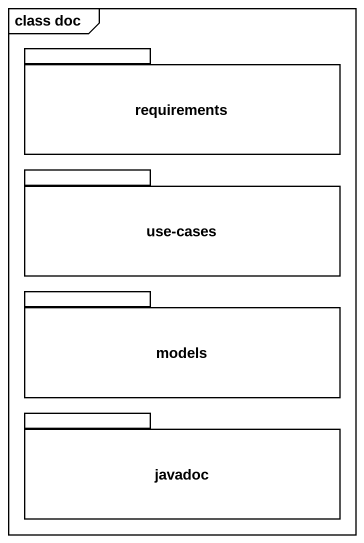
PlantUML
@startuml
mainframe class doc
package requirements {
}
package "use-cases" as use_cases {
}
package models {
}
package javadoc {
}
@enduml
